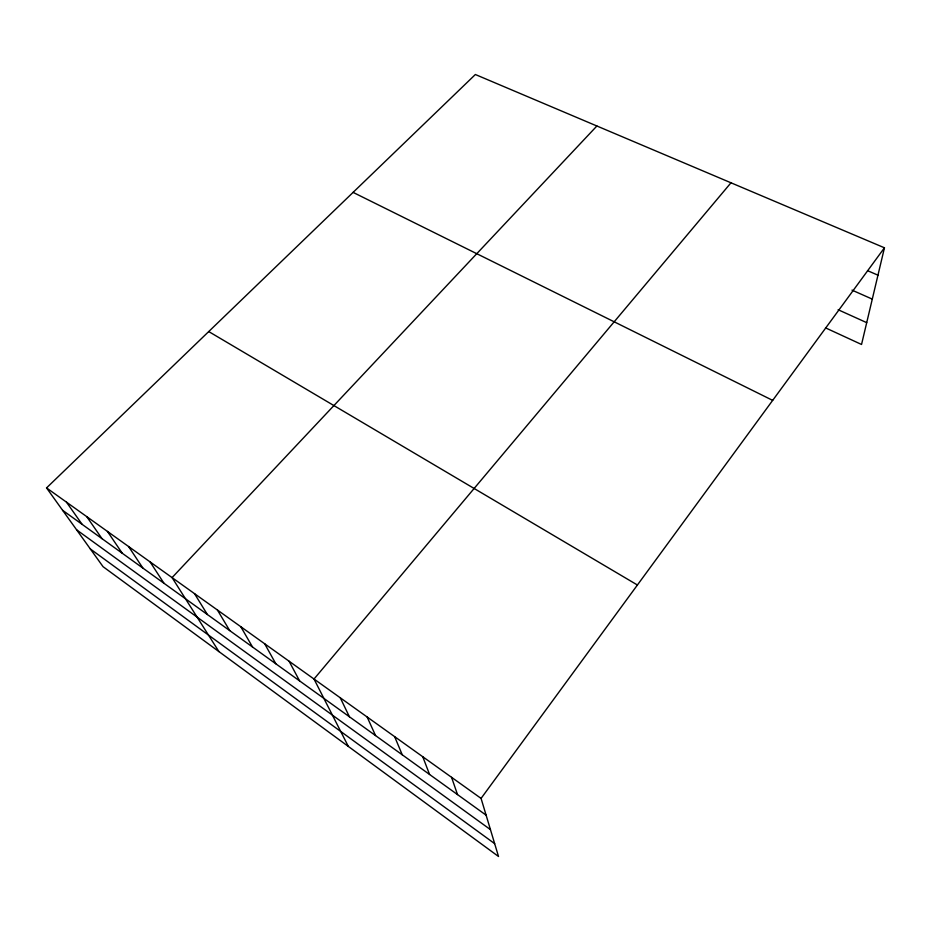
<?xml version="1.0" encoding="UTF-8"?>
<svg xmlns="http://www.w3.org/2000/svg" width="931" height="931" viewBox="0 0 931 931"><rect width="100%" height="100%" fill="white"/><g stroke="black" fill="none" stroke-linecap="round" stroke-linejoin="round"><path stroke-width="1.4" d="M46.55 487.914L481.071 798.402L498.516 856.485L103.05 566.676L46.55 487.914L475.357 74.515L884.45 247.797L861.536 344.47L825.518 327.863M481.071 798.402L884.45 247.797M730.986 182.79L314.015 679.025L348.357 746.453M596.887 125.999L172.072 577.604L218.936 651.607M867.552 270.665L877.968 275.18M851.993 290.123L872.289 299.119M838.133 309.732L866.714 322.65M353.093 192.38L772.672 400.377M208.73 331.564L637.409 585.005M62.61 510.304L486.098 815.16M76.621 529.832L490.439 829.614M90.354 548.976L494.652 843.637M66.45 502.135L82.114 524.351M86.746 516.635L101.991 538.653M107.437 531.426L122.252 553.235M128.559 546.509L142.909 568.108M150.089 561.905L163.972 583.272M194.509 593.641L207.369 614.507M217.412 610.003L229.724 630.601M240.792 626.714L252.534 647.022M264.683 643.775L275.82 663.78M289.076 661.219L299.596 680.898M340.269 697.796L349.416 716.765M367.14 716.998L375.542 735.571M394.628 736.63L402.25 754.797M422.767 756.74L429.563 774.452M451.57 777.327L457.505 794.574"/></g></svg>
